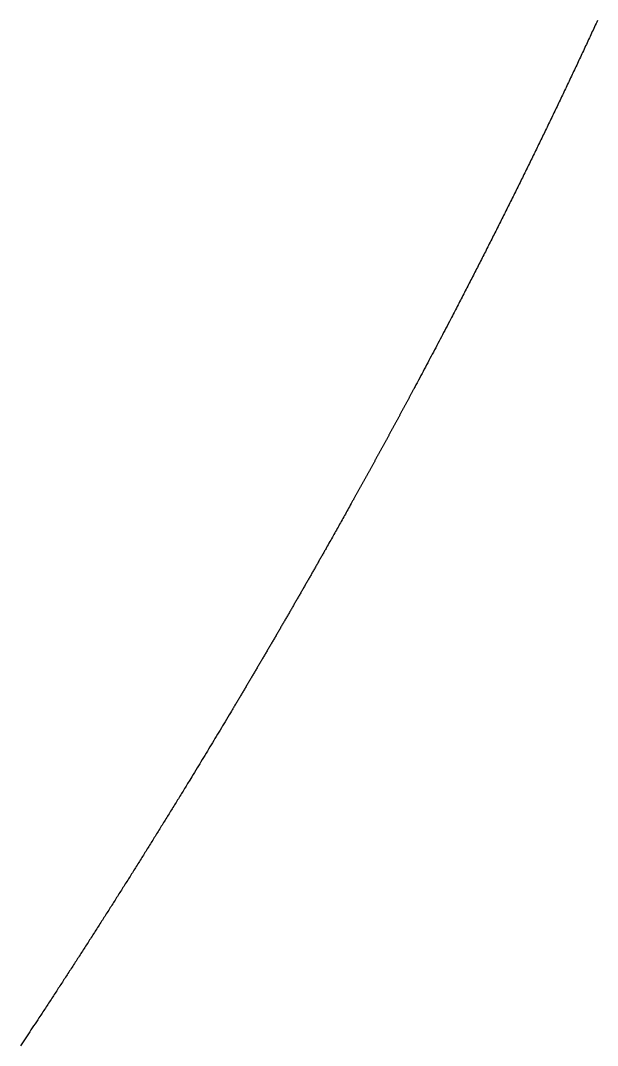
# Model space of a CAD drawing. Header units: millimetres. Extents: x 0 to 610, y 0 to 457.
# Drawn here: x 97.1 to 102.43, y 315.2 to 324.67 of the extents above; entities that cross this region are included whole.
import ezdxf

# ---------------------------------------------------------------- set-up
doc = ezdxf.new("R2010")
doc.units = ezdxf.units.MM
doc.layers.add('CUT_AIRCRAFT', color=7, linetype='Continuous')

msp = doc.modelspace()

# ---------------------------------------------------------------- linework, layer by layer
at = {"layer": 'CUT_AIRCRAFT'}
msp.add_lwpolyline([(102.43437, 324.67411), (102.42758, 324.65943), (102.42075, 324.64466), (102.41389, 324.62985), (102.40703, 324.61504), (102.40018, 324.60025), (102.39333, 324.58549), (102.38649, 324.57074), (102.37964, 324.556), (102.37278, 324.54125), (102.36592, 324.52649), (102.35905, 324.51174), (102.35218, 324.49698), (102.3453, 324.48223), (102.33842, 324.46748), (102.33154, 324.45274), (102.32465, 324.438), (102.31776, 324.42325), (102.31087, 324.40851), (102.30397, 324.39377), (102.29707, 324.37904), (102.29017, 324.3643), (102.28326, 324.34957), (102.27634, 324.33484), (102.26943, 324.32011), (102.26251, 324.30538), (102.25558, 324.29066), (102.24865, 324.27593), (102.24172, 324.26121), (102.23478, 324.24649), (102.22784, 324.23177), (102.2209, 324.21705), (102.21395, 324.20233), (102.207, 324.18762), (102.20004, 324.17291), (102.19308, 324.1582), (102.18612, 324.14349), (102.17915, 324.12878), (102.17218, 324.11408), (102.16521, 324.09937), (102.15823, 324.08467), (102.15124, 324.06997), (102.14426, 324.05527), (102.13727, 324.04058), (102.13027, 324.02588), (102.12328, 324.01119), (102.11628, 323.9965), (102.10927, 323.98181), (102.10226, 323.96712), (102.09525, 323.95244), (102.08823, 323.93775), (102.08121, 323.92307), (102.07419, 323.90839), (102.06716, 323.89371), (102.06013, 323.87904), (102.05309, 323.86436), (102.04605, 323.84969), (102.03901, 323.83502), (102.03196, 323.82035), (102.02491, 323.80568), (102.01786, 323.79101), (102.0108, 323.77635), (102.00374, 323.76169), (101.99667, 323.74703), (101.9896, 323.73237), (101.98253, 323.71771), (101.97545, 323.70305), (101.96837, 323.6884), (101.96129, 323.67375), (101.9542, 323.6591), (101.94711, 323.64445), (101.94001, 323.6298), (101.93291, 323.61516), (101.92581, 323.60052), (101.9187, 323.58588), (101.91159, 323.57124), (101.90448, 323.5566), (101.89736, 323.54196), (101.89024, 323.52733), (101.88311, 323.5127), (101.87598, 323.49807), (101.86885, 323.48344), (101.86171, 323.46881), (101.85457, 323.45419), (101.84743, 323.43956), (101.84028, 323.42494), (101.83313, 323.41032), (101.82597, 323.39571), (101.81882, 323.38109), (101.81165, 323.36648), (101.80449, 323.35186), (101.79732, 323.33725), (101.79014, 323.32264), (101.78297, 323.30804), (101.77579, 323.29343), (101.7686, 323.27883), (101.76141, 323.26423), (101.75422, 323.24963), (101.74703, 323.23503), (101.73983, 323.22043), (101.73262, 323.20584), (101.72542, 323.19124), (101.71821, 323.17665), (101.71099, 323.16206), (101.70378, 323.14748), (101.69656, 323.13289), (101.68933, 323.11831), (101.6821, 323.10373), (101.67487, 323.08915), (101.66763, 323.07457), (101.66039, 323.05999), (101.65315, 323.04542), (101.64591, 323.03084), (101.63866, 323.01627), (101.6314, 323.0017), (101.62414, 322.98714), (101.61688, 322.97257), (101.60962, 322.95801), (101.60235, 322.94344), (101.59508, 322.92888), (101.5878, 322.91432), (101.58052, 322.89977), (101.57324, 322.88521), (101.56595, 322.87066), (101.55866, 322.85611), (101.55137, 322.84156), (101.54407, 322.82701), (101.53677, 322.81247), (101.52947, 322.79792), (101.52216, 322.78338), (101.51485, 322.76884), (101.50753, 322.7543), (101.50021, 322.73976), (101.49289, 322.72523), (101.48557, 322.71069), (101.47824, 322.69616), (101.4709, 322.68163), (101.46357, 322.66711), (101.45623, 322.65258), (101.44888, 322.63806), (101.44154, 322.62353), (101.43419, 322.60901), (101.42683, 322.59449), (101.41947, 322.57998), (101.41211, 322.56546), (101.40475, 322.55095), (101.39738, 322.53644), (101.39001, 322.52193), (101.38263, 322.50742), (101.37525, 322.49291), (101.36787, 322.47841), (101.36048, 322.4639), (101.35309, 322.4494), (101.3457, 322.4349), (101.3383, 322.42041), (101.3309, 322.40591), (101.3235, 322.39142), (101.31609, 322.37693), (101.30868, 322.36244), (101.30126, 322.34795), (101.29384, 322.33346), (101.28642, 322.31898), (101.279, 322.3045), (101.27157, 322.29001), (101.26414, 322.27553), (101.2567, 322.26106), (101.24926, 322.24658), (101.24182, 322.23211), (101.23437, 322.21764), (101.22692, 322.20317), (101.21947, 322.18871), (101.21202, 322.17424), (101.20455, 322.15977), (101.19708, 322.14529), (101.1896, 322.13081), (101.18213, 322.11635), (101.17467, 322.10193), (101.16723, 322.08754), (101.15978, 322.07314), (101.15229, 322.05869), (101.14474, 322.04411), (101.13712, 322.02941), (101.12951, 322.01475), (101.12202, 322.00032), (101.11475, 321.98633), (101.10774, 321.97283), (101.10066, 321.95922), (101.09312, 321.94472), (101.08471, 321.92858), (101.07518, 321.91028), (101.06478, 321.89034), (101.05392, 321.86953), (101.04299, 321.84859), (101.0323, 321.82815), (101.02184, 321.80815), (101.01149, 321.78839), (101.00115, 321.76866), (100.99075, 321.74881), (100.98027, 321.72885), (100.96975, 321.70883), (100.95922, 321.68879), (100.94869, 321.66878), (100.93818, 321.64881), (100.92767, 321.62888), (100.91717, 321.60897), (100.90668, 321.58908), (100.89617, 321.56918), (100.88562, 321.54923), (100.87503, 321.52921), (100.86438, 321.5091), (100.85374, 321.48902), (100.84318, 321.4691), (100.83277, 321.4495), (100.82254, 321.43023), (100.81226, 321.41088), (100.80164, 321.39093), (100.79041, 321.36985), (100.77851, 321.34751), (100.76676, 321.32549), (100.75623, 321.30575), (100.74795, 321.29025), (100.74265, 321.28031), (100.7396, 321.27462), (100.73778, 321.27121), (100.73611, 321.2681), (100.73378, 321.26374), (100.73084, 321.25825), (100.72758, 321.25214), (100.72427, 321.24595), (100.72113, 321.2401), (100.71816, 321.23456), (100.71528, 321.22917), (100.71241, 321.22381), (100.70949, 321.21836), (100.70653, 321.21283), (100.70354, 321.20726), (100.70055, 321.20168), (100.69757, 321.19612), (100.6946, 321.19059), (100.69164, 321.18507), (100.68867, 321.17955), (100.68571, 321.17402), (100.68274, 321.16849), (100.67977, 321.16295), (100.67679, 321.15742), (100.67382, 321.15189), (100.67085, 321.14636), (100.66788, 321.14083), (100.66491, 321.1353), (100.66193, 321.12977), (100.65896, 321.12424), (100.65599, 321.11871), (100.65301, 321.11318), (100.65004, 321.10765), (100.64706, 321.10212), (100.64408, 321.09659), (100.64111, 321.09106), (100.63813, 321.08553), (100.63515, 321.08001), (100.63217, 321.07448), (100.62919, 321.06895), (100.62622, 321.06342), (100.62324, 321.0579), (100.62026, 321.05237), (100.61727, 321.04685), (100.61429, 321.04132), (100.61131, 321.03579), (100.60833, 321.03027), (100.60535, 321.02474), (100.60236, 321.01922), (100.59938, 321.01369), (100.5964, 321.00817), (100.59341, 321.00265), (100.59043, 320.99712), (100.58744, 320.9916), (100.58445, 320.98608), (100.58147, 320.98055), (100.57848, 320.97503), (100.57549, 320.96951), (100.5725, 320.96399), (100.56951, 320.95846), (100.56653, 320.95294), (100.56354, 320.94742), (100.56055, 320.9419), (100.55755, 320.93638), (100.55456, 320.93086), (100.55157, 320.92534), (100.54858, 320.91982), (100.54559, 320.9143), (100.54259, 320.90878), (100.5396, 320.90326), (100.53661, 320.89774), (100.53361, 320.89222), (100.53062, 320.8867), (100.52762, 320.88119), (100.52462, 320.87567), (100.52163, 320.87015), (100.51863, 320.86463), (100.51563, 320.85912), (100.51263, 320.8536), (100.50964, 320.84808), (100.50664, 320.84257), (100.50364, 320.83705), (100.50064, 320.83154), (100.49764, 320.82602), (100.49463, 320.82051), (100.49163, 320.81499), (100.48863, 320.80948), (100.48563, 320.80396), (100.48262, 320.79845), (100.47962, 320.79293), (100.47662, 320.78742), (100.47361, 320.78191), (100.47061, 320.77639), (100.4676, 320.77088), (100.4646, 320.76537), (100.46159, 320.75986), (100.45858, 320.75435), (100.45557, 320.74883), (100.45257, 320.74332), (100.44956, 320.73781), (100.44655, 320.7323), (100.44354, 320.72679), (100.44053, 320.72128), (100.43752, 320.71577), (100.43451, 320.71026), (100.43149, 320.70475), (100.42848, 320.69924), (100.42547, 320.69373), (100.42246, 320.68822), (100.41944, 320.68271), (100.41643, 320.67721), (100.41341, 320.6717), (100.4104, 320.66619), (100.40738, 320.66068), (100.40437, 320.65518), (100.40135, 320.64967), (100.39833, 320.64416), (100.39532, 320.63866), (100.3923, 320.63315), (100.38928, 320.62765), (100.38626, 320.62214), (100.38324, 320.61664), (100.38022, 320.61113), (100.3772, 320.60563), (100.37418, 320.60012), (100.37116, 320.59462), (100.36814, 320.58911), (100.36512, 320.58361), (100.36209, 320.57811), (100.35907, 320.5726), (100.35604, 320.5671), (100.35302, 320.5616), (100.35, 320.5561), (100.34697, 320.55059), (100.34394, 320.54509), (100.34092, 320.53959), (100.33789, 320.53409), (100.33486, 320.52859), (100.33184, 320.52309), (100.32881, 320.51759), (100.32578, 320.51209), (100.32275, 320.50659), (100.31972, 320.50109), (100.31669, 320.49559), (100.31366, 320.49009), (100.31063, 320.48459), (100.3076, 320.47909), (100.30456, 320.4736), (100.30153, 320.4681), (100.2985, 320.4626), (100.29546, 320.4571), (100.29243, 320.45161), (100.28939, 320.44611), (100.28636, 320.44061), (100.28332, 320.43512), (100.28029, 320.42962), (100.27725, 320.42412), (100.27421, 320.41863), (100.27118, 320.41313), (100.26814, 320.40764), (100.2651, 320.40214), (100.26206, 320.39665), (100.25902, 320.39116), (100.25598, 320.38566), (100.25294, 320.38017), (100.2499, 320.37468), (100.24686, 320.36918), (100.24382, 320.36369), (100.24077, 320.35819), (100.23773, 320.3527), (100.23468, 320.34721), (100.23164, 320.34172), (100.2286, 320.33624), (100.22556, 320.33075), (100.22251, 320.32526), (100.21946, 320.31976), (100.2164, 320.31424), (100.21334, 320.30873), (100.2103, 320.30324), (100.20727, 320.2978), (100.20428, 320.2924), (100.20128, 320.287), (100.19822, 320.2815), (100.19508, 320.27584), (100.19183, 320.26999), (100.1886, 320.26419), (100.18556, 320.25872), (100.18287, 320.25389), (100.18057, 320.24975), (100.17817, 320.24544), (100.17507, 320.23987), (100.17066, 320.23194), (100.16453, 320.22094), (100.15709, 320.20757), (100.14894, 320.19295), (100.14069, 320.17816), (100.13283, 320.16407), (100.12532, 320.15061), (100.11799, 320.13748), (100.11068, 320.12441), (100.10327, 320.11115), (100.09576, 320.09773), (100.0882, 320.08421), (100.08062, 320.07068), (100.07307, 320.0572), (100.06554, 320.04377), (100.05803, 320.03037), (100.05052, 320.01698), (100.043, 320.00359), (100.03547, 319.99019), (100.02793, 319.97676), (100.02036, 319.9633), (100.01278, 319.94982), (100.0052, 319.93635), (99.99765, 319.92294), (99.99017, 319.90965), (99.98275, 319.89649), (99.97531, 319.8833), (99.96774, 319.86988), (99.95992, 319.85603), (99.95183, 319.8417), (99.9438, 319.82749), (99.93626, 319.81415), (99.92963, 319.80243), (99.9242, 319.79282), (99.91968, 319.78484), (99.91565, 319.77771), (99.91168, 319.77071), (99.90744, 319.76323), (99.90296, 319.75532), (99.89834, 319.74717), (99.89371, 319.739), (99.88914, 319.73095), (99.88465, 319.72302), (99.88018, 319.71515), (99.87572, 319.70729), (99.87124, 319.6994), (99.86674, 319.69148), (99.86223, 319.68354), (99.85772, 319.6756), (99.85321, 319.66767), (99.84871, 319.65975), (99.8442, 319.65183), (99.8397, 319.64391), (99.83519, 319.636), (99.83069, 319.62808), (99.82618, 319.62016), (99.82166, 319.61224), (99.81715, 319.60432), (99.81264, 319.5964), (99.80813, 319.58849), (99.80361, 319.58057), (99.7991, 319.57266), (99.79458, 319.56474), (99.79007, 319.55683), (99.78555, 319.54891), (99.78103, 319.541), (99.77651, 319.53309), (99.77199, 319.52518), (99.76747, 319.51726), (99.76294, 319.50935), (99.75842, 319.50144), (99.75389, 319.49353), (99.74937, 319.48562), (99.74484, 319.47771), (99.74031, 319.46981), (99.73578, 319.4619), (99.73125, 319.45399), (99.72672, 319.44609), (99.72219, 319.43818), (99.71766, 319.43027), (99.71312, 319.42237), (99.70859, 319.41447), (99.70405, 319.40656), (99.69952, 319.39866), (99.69498, 319.39076), (99.69044, 319.38285), (99.6859, 319.37495), (99.68136, 319.36705), (99.67682, 319.35915), (99.67228, 319.35125), (99.66773, 319.34335), (99.66319, 319.33546), (99.65864, 319.32756), (99.65409, 319.31966), (99.64955, 319.31176), (99.645, 319.30387), (99.64045, 319.29597), (99.6359, 319.28808), (99.63135, 319.28018), (99.62679, 319.27229), (99.62224, 319.26439), (99.61769, 319.2565), (99.61313, 319.24861), (99.60857, 319.24072), (99.60402, 319.23283), (99.59946, 319.22494), (99.5949, 319.21705), (99.59034, 319.20916), (99.58578, 319.20127), (99.58121, 319.19338), (99.57665, 319.18549), (99.57209, 319.1776), (99.56752, 319.16972), (99.56295, 319.16183), (99.55839, 319.15394), (99.55382, 319.14606), (99.54925, 319.13818), (99.54468, 319.13029), (99.54011, 319.12241), (99.53554, 319.11453), (99.53096, 319.10664), (99.52639, 319.09876), (99.52181, 319.09088), (99.51724, 319.083), (99.51266, 319.07512), (99.50808, 319.06724), (99.5035, 319.05936), (99.49892, 319.05148), (99.49434, 319.04361), (99.48976, 319.03573), (99.48518, 319.02785), (99.48059, 319.01998), (99.47601, 319.0121), (99.47142, 319.00423), (99.46684, 318.99635), (99.46225, 318.98848), (99.45766, 318.9806), (99.45307, 318.97273), (99.44848, 318.96486), (99.44389, 318.95699), (99.4393, 318.94912), (99.4347, 318.94125), (99.43011, 318.93338), (99.42551, 318.92551), (99.42092, 318.91764), (99.41632, 318.90977), (99.41172, 318.9019), (99.40712, 318.89404), (99.40252, 318.88617), (99.39792, 318.8783), (99.39332, 318.87044), (99.38871, 318.86257), (99.38411, 318.85471), (99.37951, 318.84685), (99.3749, 318.83898), (99.37029, 318.83112), (99.36568, 318.82326), (99.36108, 318.8154), (99.35647, 318.80754), (99.35185, 318.79968), (99.34724, 318.79182), (99.34263, 318.78396), (99.33802, 318.7761), (99.3334, 318.76824), (99.32879, 318.76038), (99.32417, 318.75253), (99.31955, 318.74467), (99.31493, 318.73682), (99.31031, 318.72896), (99.30569, 318.72111), (99.30107, 318.71325), (99.29645, 318.7054), (99.29182, 318.69755), (99.2872, 318.68969), (99.28257, 318.68184), (99.27795, 318.67399), (99.27332, 318.66614), (99.26869, 318.65829), (99.26406, 318.65044), (99.25943, 318.64259), (99.2548, 318.63474), (99.25017, 318.6269), (99.24554, 318.61905), (99.2409, 318.6112), (99.23627, 318.60336), (99.23163, 318.59551), (99.227, 318.58767), (99.22236, 318.57982), (99.21772, 318.57198), (99.21308, 318.56413), (99.20844, 318.55629), (99.2038, 318.54845), (99.19915, 318.54061), (99.19451, 318.53277), (99.18987, 318.52493), (99.18522, 318.51709), (99.18057, 318.50925), (99.17593, 318.50141), (99.17128, 318.49357), (99.16663, 318.48573), (99.16198, 318.4779), (99.15733, 318.47006), (99.15267, 318.46222), (99.14802, 318.45438), (99.14337, 318.44655), (99.13872, 318.43873), (99.13407, 318.43091), (99.12941, 318.42307), (99.12474, 318.41522), (99.12006, 318.40735), (99.11538, 318.39949), (99.11072, 318.39166), (99.1061, 318.3839), (99.10152, 318.37621), (99.09694, 318.3685), (99.09227, 318.36067), (99.08745, 318.35258), (99.08246, 318.34422), (99.07752, 318.33593), (99.07287, 318.32814), (99.06877, 318.32128), (99.06529, 318.31543), (99.06165, 318.30934), (99.05691, 318.30139), (99.05009, 318.28998), (99.04055, 318.27403), (99.02895, 318.25462), (99.01622, 318.23335), (99.00334, 318.21184), (98.99107, 318.19135), (98.97934, 318.1718), (98.96791, 318.15274), (98.95651, 318.13376), (98.94494, 318.11451), (98.93321, 318.09501), (98.9214, 318.07538), (98.90957, 318.05574), (98.89778, 318.03616), (98.88602, 318.01666), (98.87428, 317.99721), (98.86255, 317.97777), (98.8508, 317.95833), (98.83904, 317.93887), (98.82725, 317.91939), (98.81543, 317.89986), (98.80357, 317.88029), (98.79172, 317.86074), (98.77992, 317.84129), (98.76821, 317.82201), (98.75661, 317.8029), (98.74498, 317.78376), (98.73313, 317.76429), (98.72091, 317.74421), (98.70826, 317.72345), (98.69571, 317.70287), (98.68391, 317.68352), (98.67351, 317.66647), (98.66494, 317.65243), (98.65777, 317.6407), (98.65135, 317.63021), (98.64504, 317.61988), (98.6383, 317.60887), (98.63119, 317.59725), (98.62388, 317.5853), (98.61653, 317.5733), (98.6093, 317.56149), (98.60216, 317.54985), (98.59508, 317.53829), (98.588, 317.52675), (98.58088, 317.51516), (98.57374, 317.50353), (98.56659, 317.49188), (98.55943, 317.48022), (98.55227, 317.46858), (98.54512, 317.45695), (98.53797, 317.44533), (98.53082, 317.43371), (98.52367, 317.42209), (98.51651, 317.41047), (98.50935, 317.39884), (98.50218, 317.38722), (98.49502, 317.3756), (98.48785, 317.36398), (98.48069, 317.35237), (98.47351, 317.34075), (98.46634, 317.32914), (98.45917, 317.31752), (98.45199, 317.30591), (98.44481, 317.2943), (98.43763, 317.28269), (98.43045, 317.27109), (98.42326, 317.25948), (98.41607, 317.24787), (98.40889, 317.23627), (98.40169, 317.22467), (98.3945, 317.21306), (98.3873, 317.20146), (98.38011, 317.18987), (98.37291, 317.17827), (98.36571, 317.16667), (98.3585, 317.15508), (98.3513, 317.14348), (98.34409, 317.13189), (98.33688, 317.1203), (98.32967, 317.10871), (98.32245, 317.09712), (98.31523, 317.08553), (98.30802, 317.07395), (98.3008, 317.06236), (98.29357, 317.05078), (98.28635, 317.0392), (98.27912, 317.02761), (98.27189, 317.01603), (98.26466, 317.00446), (98.25743, 316.99288), (98.2502, 316.9813), (98.24296, 316.96973), (98.23572, 316.95816), (98.22848, 316.94658), (98.22124, 316.93501), (98.21399, 316.92344), (98.20674, 316.91187), (98.19949, 316.90031), (98.19224, 316.88874), (98.18499, 316.87718), (98.17773, 316.86561), (98.17048, 316.85405), (98.16322, 316.84249), (98.15595, 316.83093), (98.14869, 316.81937), (98.14143, 316.80782), (98.13416, 316.79626), (98.12689, 316.78471), (98.11962, 316.77316), (98.11234, 316.7616), (98.10507, 316.75005), (98.09779, 316.7385), (98.09051, 316.72696), (98.08323, 316.71541), (98.07594, 316.70387), (98.06866, 316.69232), (98.06137, 316.68078), (98.05408, 316.66924), (98.04678, 316.6577), (98.03949, 316.64616), (98.03219, 316.63462), (98.0249, 316.62309), (98.01759, 316.61155), (98.01029, 316.60002), (98.00299, 316.58849), (97.99568, 316.57695), (97.98837, 316.56542), (97.98106, 316.5539), (97.97375, 316.54237), (97.96643, 316.53084), (97.95912, 316.51932), (97.9518, 316.5078), (97.94448, 316.49627), (97.93715, 316.48475), (97.92983, 316.47323), (97.9225, 316.46172), (97.91517, 316.4502), (97.90784, 316.43868), (97.90051, 316.42717), (97.89317, 316.41566), (97.88584, 316.40415), (97.8785, 316.39264), (97.87116, 316.38113), (97.86381, 316.36962), (97.85647, 316.35811), (97.84912, 316.34661), (97.84177, 316.3351), (97.83442, 316.3236), (97.82707, 316.3121), (97.81971, 316.3006), (97.81235, 316.2891), (97.80499, 316.2776), (97.79763, 316.26611), (97.79027, 316.25461), (97.7829, 316.24312), (97.77553, 316.23163), (97.76816, 316.22014), (97.76079, 316.20865), (97.75342, 316.19716), (97.74604, 316.18567), (97.73867, 316.17419), (97.73129, 316.1627), (97.7239, 316.15122), (97.71652, 316.13974), (97.70913, 316.12826), (97.70175, 316.11678), (97.69436, 316.1053), (97.68696, 316.09383), (97.67957, 316.08235), (97.67218, 316.07088), (97.66478, 316.0594), (97.65738, 316.04793), (97.64998, 316.03646), (97.64257, 316.02499), (97.63517, 316.01353), (97.62776, 316.00206), (97.62035, 315.9906), (97.61293, 315.97913), (97.60552, 315.96767), (97.5981, 315.95621), (97.59069, 315.94475), (97.58327, 315.93329), (97.57584, 315.92183), (97.56842, 315.91038), (97.56099, 315.89892), (97.55357, 315.88747), (97.54614, 315.87602), (97.5387, 315.86457), (97.53127, 315.85312), (97.52383, 315.84167), (97.51639, 315.83023), (97.50895, 315.81878), (97.50151, 315.80734), (97.49407, 315.79589), (97.48662, 315.78445), (97.47917, 315.77301), (97.47172, 315.76158), (97.46427, 315.75014), (97.45682, 315.7387), (97.44936, 315.72727), (97.4419, 315.71583), (97.43444, 315.7044), (97.42698, 315.69297), (97.41951, 315.68154), (97.41205, 315.67012), (97.40459, 315.6587), (97.39712, 315.64727), (97.38964, 315.63584), (97.38215, 315.62439), (97.37466, 315.61295), (97.36718, 315.60153), (97.35973, 315.59016), (97.3523, 315.57882), (97.34487, 315.56748), (97.33738, 315.55606), (97.32979, 315.54449), (97.32209, 315.53276), (97.31441, 315.52108), (97.30693, 315.50969), (97.29981, 315.49885), (97.2931, 315.48863), (97.28628, 315.47826), (97.27873, 315.46678), (97.26981, 315.45323), (97.2591, 315.43697), (97.24703, 315.41864), (97.23421, 315.39921), (97.2213, 315.37963), (97.20878, 315.36066), (97.19662, 315.34225), (97.18465, 315.32414), (97.17271, 315.30608), (97.16065, 315.28785), (97.14849, 315.26949), (97.13627, 315.25104), (97.12403, 315.23258), (97.11182, 315.21416), (97.09963, 315.19579)], dxfattribs=at)

doc.saveas('drawing.dxf')
